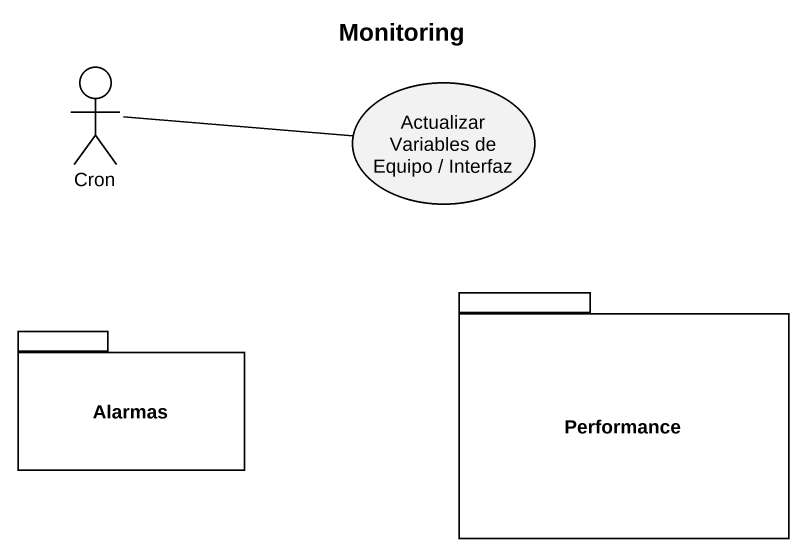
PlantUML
@startuml
title Monitoring
actor Cron
usecase "Actualizar Variables de Equipo / Interfaz" as Actualizar_Variables_de
package Performance {
}
package Alarmas {
}
Cron -right- Actualizar_Variables_de
@enduml
